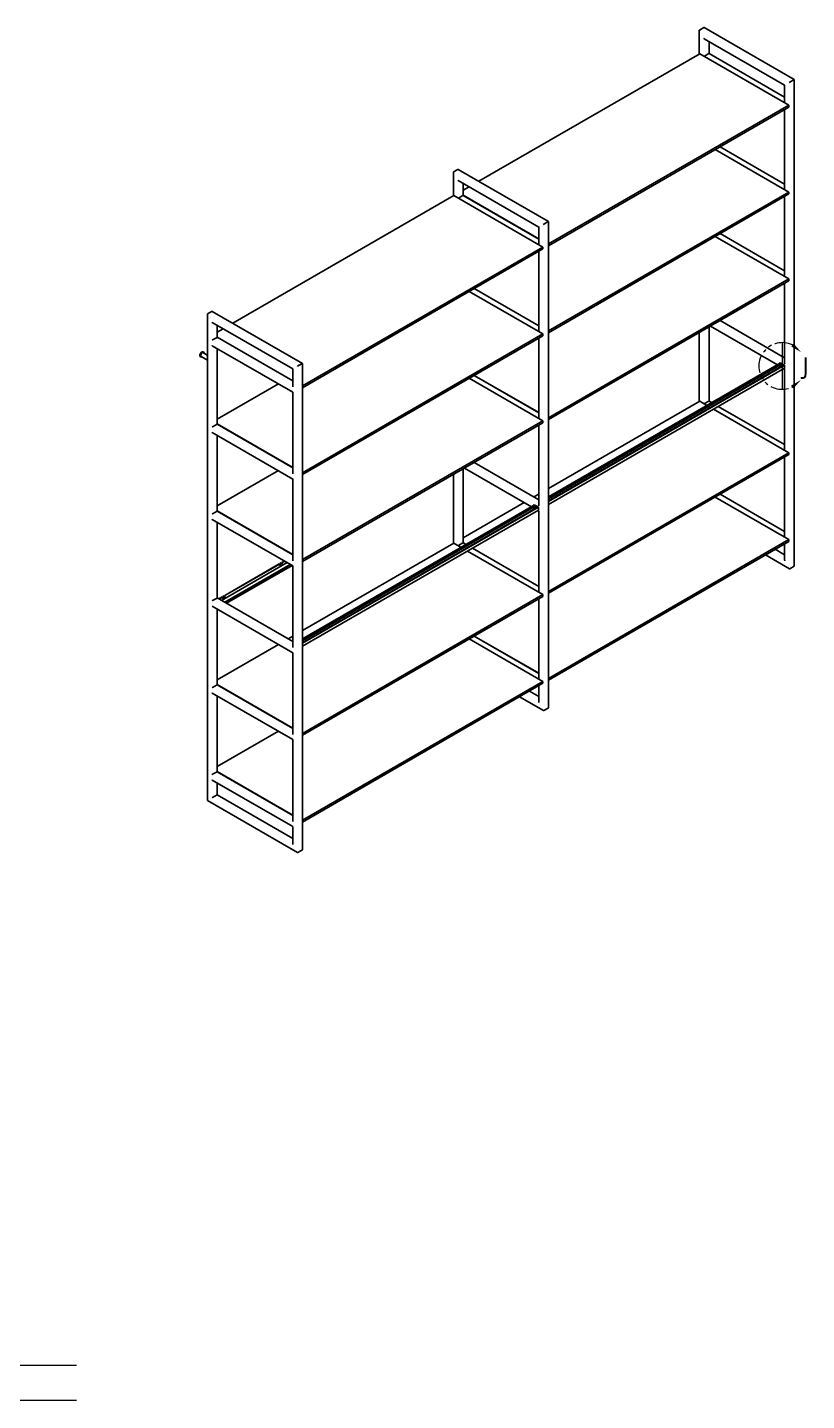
# Model space of a CAD drawing. Header units: inches. Extents: x 20 to 1275, y 6 to 408.
# Drawn here: x 411.3 to 548.5, y 10 to 252 of the extents above; entities that cross this region are included whole.
import ezdxf

# ---------------------------------------------------------------- set-up
doc = ezdxf.new("R2010")
doc.units = ezdxf.units.IN
doc.header["$LTSCALE"] = 12.7
doc.header["$MEASUREMENT"] = 0
doc.linetypes.add('ONS_PHANTOM', pattern=[0.5, 0.25, -0.05, 0.05, -0.05, 0.05, -0.05])
for name, color, linetype, lineweight in [('BORDER_FRAME', 7, 'Continuous', 15), ('DETAIL_VIEW_PARENT_BORDER', 7, 'ONS_PHANTOM', 15), ('SKETCHED_GEOMETRY', 7, 'Continuous', 15), ('Visible', 7, 'Continuous', 25)]:
    doc.layers.add(name, color=color, linetype=linetype, lineweight=lineweight)
doc.styles.add('Onshape-Standard', font='NotoSans-Regular.ttf')

msp = doc.modelspace()

# ---------------------------------------------------------------- linework, layer by layer
at = {"layer": 'BORDER_FRAME'}
msp.add_line((420, 10), (20, 10), dxfattribs=at)
at = {"layer": 'DETAIL_VIEW_PARENT_BORDER', "color": 251, "lineweight": 13}
msp.add_arc((544.26888, 192.30131), 4.11339, 64.127569, 295.4056594, dxfattribs=at)
for points in [[(547.58528, 194.73473), (546.26212, 196.27107), (545.83537, 195.7589)], [(547.56534, 189.84096), (545.80715, 188.83108), (546.22971, 188.31544)]]:
    msp.add_solid(points, dxfattribs=at)
at = {"layer": 'SKETCHED_GEOMETRY'}
for p, q in [((544.29602, 188.16541), (544.29602, 196.44133)), ((420, 16.17802), (20.16999, 16.17802))]:
    msp.add_line(p, q, dxfattribs=at)
at = {"layer": 'Visible'}
for p, q in [((530.46851, 251.94638), (529.6907, 251.49731)), ((546.40038, 242.77348), (530.52155, 251.94113)), ((529.66873, 251.44876), (529.66873, 247.27967)), ((530.52155, 249.97163), (544.69475, 241.78873)), ((531.37436, 247.36627), (531.37436, 249.47926)), ((529.74373, 247.32297), (490.82179, 224.85138)), ((545.4415, 238.25986), (529.74373, 247.32297)), ((530.57458, 246.90452), (530.52155, 246.8739)), ((531.3524, 247.35359), (530.57458, 246.90452)), ((531.37436, 247.36627), (531.3524, 247.35359)), ((544.69475, 239.67575), (531.37436, 247.36627)), ((545.49453, 242.25049), (545.6006, 242.31172)), ((546.37842, 242.7608), (545.6006, 242.31172)), ((546.37842, 242.7608), (546.40038, 242.77348)), ((546.40038, 157.07721), (546.40038, 242.77348)), ((544.69475, 241.78873), (544.71671, 241.80141)), ((544.69475, 241.78873), (544.69475, 238.691)), ((545.4415, 238.25986), (503.09009, 213.80826)), ((545.4415, 237.93326), (503.09009, 213.48167)), ((544.69475, 237.50212), (544.69475, 223.38169)), ((545.4415, 237.93326), (545.4415, 238.25986)), ((545.4415, 222.95055), (532.46609, 230.44191)), ((544.69475, 224.36644), (533.31891, 230.93428)), ((486.35844, 226.44355), (486.35844, 222.27446)), ((487.15822, 226.94118), (486.38041, 226.4921)), ((503.09009, 217.76827), (487.21126, 226.93592)), ((487.21126, 224.96643), (501.38446, 216.78352)), ((488.06407, 222.36107), (488.06407, 224.47405)), ((489.11615, 223.86663), (488.06407, 223.25921)), ((545.4415, 222.95055), (503.09009, 198.49895)), ((545.4415, 222.62395), (503.09009, 198.17235)), ((545.4415, 222.62395), (545.4415, 222.95055)), ((486.43344, 222.31776), (447.5115, 199.84617)), ((502.13121, 213.25465), (486.43344, 222.31776)), ((487.26429, 221.89931), (487.21126, 221.86869)), ((488.04211, 222.34838), (487.26429, 221.89931)), ((488.06407, 222.36107), (488.04211, 222.34838)), ((501.38446, 214.70641), (488.06407, 222.39694)), ((501.38446, 214.67054), (488.06407, 222.36107)), ((544.69475, 222.19281), (544.69475, 208.07238)), ((503.06813, 217.75559), (503.09009, 217.76827)), ((503.09009, 132.072), (503.09009, 217.76827)), ((501.38446, 216.78352), (501.40642, 216.79621)), ((501.38446, 216.78352), (501.38446, 213.68579)), ((502.18424, 217.24528), (502.29031, 217.30652)), ((503.06813, 217.75559), (502.29031, 217.30652)), ((544.69475, 209.05712), (533.31891, 215.62497)), ((502.13121, 213.25465), (459.7798, 188.80306)), ((502.13121, 212.92805), (459.7798, 188.47646)), ((502.13121, 212.92805), (502.13121, 213.25465)), ((545.4415, 207.64124), (532.46609, 215.13259)), ((501.38446, 212.49692), (501.38446, 198.37648)), ((501.38446, 199.36123), (490.00862, 205.92907)), ((501.38446, 199.3971), (490.03968, 205.94701)), ((545.4415, 207.64124), (503.09009, 183.18964)), ((545.4415, 207.31464), (503.09009, 182.86304)), ((544.69475, 206.8835), (544.69475, 192.76306)), ((545.4415, 207.31464), (545.4415, 207.64124)), ((502.13121, 197.94534), (489.1558, 205.4367)), ((443.04815, 201.43834), (443.04815, 115.74207)), ((443.84793, 201.93597), (443.07011, 201.4869)), ((459.7798, 192.76306), (443.90097, 201.93072)), ((443.90097, 199.96122), (458.07417, 191.77832)), ((444.75378, 197.35586), (444.75378, 199.46884)), ((445.80586, 198.86142), (444.75378, 198.254)), ((531.37436, 186.12903), (531.37436, 199.19298)), ((531.61327, 199.33091), (543.42196, 192.51316)), ((544.69475, 193.74781), (533.31891, 200.31566)), ((443.954, 196.8941), (443.84793, 196.83287)), ((444.73182, 197.34318), (443.954, 196.8941)), ((444.75378, 197.35586), (444.73182, 197.34318)), ((458.07417, 189.7012), (444.75378, 197.39173)), ((458.07417, 189.66533), (444.75378, 197.35586)), ((502.13121, 197.94534), (459.7798, 173.49375)), ((502.13121, 197.61874), (459.7798, 173.16715)), ((501.38446, 197.18761), (501.38446, 183.06717)), ((502.13121, 197.61874), (502.13121, 197.94534)), ((529.66873, 198.20823), (529.66873, 186.04243)), ((441.79481, 193.92995), (441.86552, 193.88913)), ((441.92802, 193.99738), (443.04815, 193.35067)), ((442.36552, 194.75515), (442.29481, 194.79598)), ((443.04815, 194.2167), (442.30302, 194.6469)), ((443.01982, 194.13031), (442.97899, 194.10674)), ((442.97899, 194.10674), (442.99393, 194.07455)), ((442.99393, 194.07455), (443.04815, 194.06616)), ((443.01982, 194.07054), (443.01982, 194.13031)), ((443.04815, 194.12593), (443.01982, 194.13031)), ((443.90097, 195.87873), (458.07417, 187.69583)), ((444.75378, 182.04655), (444.75378, 195.38636)), ((458.07417, 191.77832), (458.09613, 191.791)), ((458.07417, 191.77832), (458.07417, 188.68058)), ((458.87395, 192.24007), (458.98002, 192.30131)), ((459.75783, 192.75038), (458.98002, 192.30131)), ((459.75783, 192.75038), (459.7798, 192.76306)), ((459.7798, 107.0668), (459.7798, 192.76306)), ((543.7798, 192.71976), (503.09009, 169.22755)), ((543.7798, 192.65853), (503.09009, 169.16631)), ((544.61065, 192.48502), (503.09009, 168.51312)), ((544.66368, 192.4544), (503.09009, 168.45188)), ((543.69141, 192.34213), (503.09009, 168.90095)), ((503.09009, 167.9162), (544.64815, 191.90976)), ((543.7798, 192.63811), (543.69141, 192.58708)), ((543.69141, 192.58708), (543.77943, 192.53626)), ((543.69141, 192.34213), (543.69141, 192.58708)), ((543.87639, 192.23534), (543.69141, 192.34213)), ((543.88568, 192.59761), (543.72658, 192.50575)), ((543.77433, 192.41674), (543.7335, 192.35866)), ((543.80421, 192.39948), (543.7335, 192.35866)), ((543.7335, 192.35866), (543.77433, 192.25344)), ((543.85598, 192.36959), (543.77433, 192.41674)), ((543.86272, 192.30447), (543.77433, 192.25344)), ((543.77433, 192.25344), (543.85598, 192.2063)), ((543.92122, 192.86265), (543.7798, 192.781)), ((543.7798, 192.781), (544.45155, 192.39316)), ((543.7798, 192.53648), (543.7798, 192.781)), ((543.8321, 192.38338), (543.8423, 192.35708)), ((543.8423, 192.35708), (543.86272, 192.30447)), ((543.8968, 192.26437), (543.85598, 192.36959)), ((543.85598, 192.2063), (543.8968, 192.26437)), ((543.86272, 192.30447), (543.8866, 192.29068)), ((543.92122, 192.86265), (544.59297, 192.47481)), ((543.93908, 192.13769), (544.09818, 192.22955)), ((544.02729, 192.14822), (543.9923, 192.16842)), ((544.55762, 191.85749), (544.69475, 191.77832)), ((544.61065, 192.48502), (544.66368, 192.4544)), ((544.66368, 192.4544), (544.66368, 191.94409)), ((544.69475, 191.77832), (544.71671, 191.791)), ((544.69475, 191.77832), (544.69475, 177.45375)), ((455.52858, 189.16553), (444.75378, 182.94469)), ((502.13121, 182.63603), (489.1558, 190.12739)), ((501.38446, 184.05192), (490.00862, 190.61976)), ((501.38446, 184.08779), (490.03968, 190.6377)), ((458.07417, 187.69583), (458.09613, 187.70852)), ((458.07417, 187.69583), (458.07417, 173.37127)), ((529.74373, 186.08573), (503.09009, 170.69724)), ((531.01652, 185.35088), (529.74373, 186.08573)), ((530.57458, 185.66727), (530.52155, 185.63666)), ((531.3524, 186.11635), (530.57458, 185.66727)), ((531.37436, 186.12903), (531.3524, 186.11635)), ((531.86934, 185.84326), (531.37436, 186.12903)), ((545.4415, 177.02262), (532.15218, 184.69521)), ((544.69475, 178.4385), (533.005, 185.18758)), ((443.954, 181.58479), (443.84793, 181.52355)), ((444.73182, 182.03386), (443.954, 181.58479)), ((444.75378, 182.04655), (444.73182, 182.03386)), ((458.07417, 174.39189), (444.75378, 182.08242)), ((458.07417, 174.35602), (444.75378, 182.04655)), ((502.13121, 182.63603), (459.7798, 158.18443)), ((502.13121, 182.30943), (459.7798, 157.85784)), ((501.38446, 181.87829), (501.38446, 167.75786)), ((502.13121, 182.30943), (502.13121, 182.63603)), ((443.90097, 180.56942), (458.07417, 172.38652)), ((444.75378, 166.73724), (444.75378, 180.07705)), ((545.4415, 177.02262), (503.09009, 152.57102)), ((545.4415, 176.69602), (503.09009, 152.24442)), ((545.4415, 176.69602), (545.4415, 177.02262)), ((488.30298, 174.3257), (500.11166, 167.50796)), ((501.38446, 168.74261), (490.00862, 175.31045)), ((544.69475, 176.26488), (544.69475, 162.14444)), ((455.52858, 173.85622), (444.75378, 167.63538)), ((458.07417, 172.38652), (458.09613, 172.3992)), ((458.07417, 172.38652), (458.07417, 158.06196)), ((486.35844, 173.20302), (486.35844, 161.03722)), ((488.06407, 161.12382), (488.06407, 174.18777)), ((501.38446, 169.7125), (500.54451, 169.22755)), ((544.69475, 163.12919), (533.31891, 169.69704)), ((500.46951, 167.71456), (459.7798, 144.22234)), ((500.46951, 167.65332), (459.7798, 144.16111)), ((501.30036, 167.47981), (459.7798, 143.50791)), ((501.35339, 167.44919), (459.7798, 143.44667)), ((500.38112, 167.33693), (459.7798, 143.89574)), ((498.83887, 168.2428), (488.06407, 162.02197)), ((500.46951, 167.63291), (500.38112, 167.58187)), ((500.38112, 167.58187), (500.46914, 167.53106)), ((500.38112, 167.33693), (500.38112, 167.58187)), ((500.5661, 167.23013), (500.38112, 167.33693)), ((500.57539, 167.5924), (500.41629, 167.50054)), ((500.46404, 167.41153), (500.42321, 167.35345)), ((500.49392, 167.39427), (500.42321, 167.35345)), ((500.42321, 167.35345), (500.46404, 167.24823)), ((500.54569, 167.36439), (500.46404, 167.41153)), ((500.55243, 167.29926), (500.46404, 167.24823)), ((500.46404, 167.24823), (500.54569, 167.20109)), ((500.61093, 167.85744), (500.46951, 167.77579)), ((500.46951, 167.77579), (501.14126, 167.38796)), ((500.46951, 167.53127), (500.46951, 167.77579)), ((500.52181, 167.37817), (500.53201, 167.35187)), ((500.53201, 167.35187), (500.55243, 167.29926)), ((500.58651, 167.25917), (500.54569, 167.36439)), ((500.54569, 167.20109), (500.58651, 167.25917)), ((500.55243, 167.29926), (500.57631, 167.28547)), ((500.61093, 167.85744), (501.28268, 167.46961)), ((500.62879, 167.13248), (500.78789, 167.22434)), ((500.717, 167.14301), (500.68201, 167.16321)), ((501.30036, 167.47981), (501.35339, 167.44919)), ((501.35339, 167.44919), (501.35339, 166.93888)), ((545.4415, 161.71331), (532.46609, 169.20466)), ((443.954, 166.27548), (443.84793, 166.21424)), ((443.90097, 165.26011), (458.07417, 157.07721)), ((444.73182, 166.72455), (443.954, 166.27548)), ((444.75378, 166.73724), (444.73182, 166.72455)), ((458.07417, 159.08258), (444.75378, 166.77311)), ((458.07417, 159.04671), (444.75378, 166.73724)), ((444.75378, 151.42793), (444.75378, 164.76774)), ((459.7798, 142.911), (501.33786, 166.90455)), ((501.24733, 166.85228), (501.38446, 166.77311)), ((501.38446, 166.77311), (501.40642, 166.78579)), ((501.38446, 166.77311), (501.38446, 152.44855)), ((486.43344, 161.08052), (459.7798, 145.69204)), ((487.70623, 160.34567), (486.43344, 161.08052)), ((487.26429, 160.66207), (487.21126, 160.63145)), ((488.04211, 161.11114), (487.26429, 160.66207)), ((488.06407, 161.12382), (488.04211, 161.11114)), ((488.59011, 160.85598), (488.06407, 161.15969)), ((488.55905, 160.83805), (488.06407, 161.12382)), ((502.13121, 152.01741), (488.84189, 159.69)), ((501.38446, 153.43329), (489.69471, 160.18237)), ((501.38446, 153.46917), (489.72577, 160.20031)), ((545.4415, 161.71331), (503.09009, 137.26171)), ((545.4415, 161.38671), (503.09009, 136.93511)), ((544.69475, 159.04671), (543.04163, 160.00114)), ((544.69475, 160.95557), (544.69475, 158.06196)), ((545.4415, 161.38671), (545.4415, 161.71331)), ((457.08422, 157.64876), (445.5316, 150.97885)), ((455.69197, 157.41649), (446.07532, 151.86432)), ((457.63223, 157.33237), (446.07961, 150.66246)), ((455.745, 157.38587), (446.12835, 151.8337)), ((457.68526, 157.30175), (446.13264, 150.63184)), ((455.745, 157.38587), (455.69197, 157.41649)), ((455.745, 157.38587), (455.745, 157.18175)), ((456.02785, 157.61041), (455.81571, 157.48794)), ((455.86875, 157.45732), (455.81571, 157.48794)), ((455.81571, 157.28381), (455.81571, 157.48794)), ((456.08088, 157.57979), (455.86875, 157.45732)), ((455.86875, 157.45732), (455.86875, 157.25319)), ((456.08088, 157.57979), (456.02785, 157.61041)), ((456.08088, 157.57979), (456.08088, 157.37567)), ((456.58924, 157.93453), (456.15159, 157.68185)), ((456.15159, 157.47773), (456.15159, 157.68185)), ((456.20462, 157.65124), (456.15159, 157.68185)), ((456.64228, 157.90391), (456.20462, 157.65124)), ((456.20462, 157.65124), (456.20462, 157.44711)), ((541.33599, 159.01639), (545.54756, 156.58484)), ((446.38442, 150.48648), (457.93703, 157.15638)), ((458.07417, 157.07721), (458.09613, 157.08989)), ((458.07417, 157.07721), (458.07417, 142.75265)), ((546.37842, 157.02866), (545.6006, 156.57958)), ((443.954, 150.96617), (443.84793, 150.90493)), ((444.73182, 151.41524), (443.954, 150.96617)), ((444.75378, 151.42793), (444.73182, 151.41524)), ((458.07417, 143.7374), (444.75378, 151.42793)), ((445.6157, 151.59895), (445.03663, 151.26463)), ((445.66873, 151.56834), (445.08966, 151.23401)), ((445.66873, 151.56834), (445.6157, 151.59895)), ((445.66873, 151.56834), (445.66873, 151.36421)), ((445.95157, 151.79287), (445.73944, 151.6704)), ((445.73944, 151.46627), (445.73944, 151.6704)), ((445.79248, 151.63978), (445.73944, 151.6704)), ((446.00461, 151.76225), (445.79248, 151.63978)), ((445.79248, 151.63978), (445.79248, 151.43566)), ((446.00461, 151.76225), (445.95157, 151.79287)), ((446.00461, 151.76225), (446.00461, 151.55813)), ((446.07532, 151.66019), (446.07532, 151.86432)), ((446.12835, 151.8337), (446.07532, 151.86432)), ((446.12835, 151.8337), (446.12835, 151.62957)), ((502.13121, 152.01741), (459.7798, 127.56581)), ((502.13121, 151.69081), (459.7798, 127.23921)), ((501.38446, 151.25967), (501.38446, 137.13924)), ((502.13121, 151.69081), (502.13121, 152.01741)), ((443.90097, 149.9508), (458.07417, 141.7679)), ((444.75378, 136.11861), (444.75378, 149.45843)), ((455.52858, 143.23759), (444.75378, 137.01676)), ((458.07417, 144.70729), (457.23422, 144.22234)), ((502.13121, 136.7081), (489.1558, 144.19945)), ((501.38446, 138.12398), (490.00862, 144.69183)), ((501.38446, 138.15986), (490.03968, 144.70976)), ((458.07417, 141.7679), (458.09613, 141.78058)), ((458.07417, 141.7679), (458.07417, 127.44334)), ((443.954, 135.65686), (443.84793, 135.59562)), ((444.73182, 136.10593), (443.954, 135.65686)), ((444.75378, 136.11861), (444.73182, 136.10593)), ((458.07417, 128.46396), (444.75378, 136.15449)), ((458.07417, 128.42809), (444.75378, 136.11861)), ((502.13121, 136.7081), (459.7798, 112.2565)), ((502.13121, 136.3815), (459.7798, 111.9299)), ((501.38446, 135.95036), (501.38446, 133.05675)), ((502.13121, 136.3815), (502.13121, 136.7081)), ((443.90097, 134.64149), (458.07417, 126.45859)), ((444.75378, 120.8093), (444.75378, 134.14912)), ((498.0257, 134.01118), (502.23727, 131.57963)), ((501.38446, 134.0415), (499.73133, 134.99593)), ((503.06813, 132.02345), (502.29031, 131.57438)), ((455.52858, 127.92828), (444.75378, 121.70745)), ((458.07417, 126.45859), (458.09613, 126.47127)), ((458.07417, 126.45859), (458.07417, 112.13403)), ((443.954, 120.34755), (443.84793, 120.28631)), ((443.90097, 119.33218), (458.07417, 111.14928)), ((444.73182, 120.79662), (443.954, 120.34755)), ((444.75378, 120.8093), (444.73182, 120.79662)), ((458.07417, 113.15465), (444.75378, 120.84518)), ((458.07417, 113.11878), (444.75378, 120.8093)), ((444.75378, 116.72682), (444.75378, 118.83981)), ((443.954, 116.26506), (443.84793, 116.20383)), ((444.73182, 116.71414), (443.954, 116.26506)), ((444.75378, 116.72682), (444.73182, 116.71414)), ((458.07417, 109.03629), (444.75378, 116.72682)), ((443.07011, 115.75475), (443.04815, 115.74207)), ((443.04815, 115.74207), (458.92698, 106.57442)), ((458.07417, 111.14928), (458.09613, 111.16196)), ((458.07417, 111.14928), (458.07417, 108.05154)), ((459.75783, 107.01824), (458.98002, 106.56917))]:
    msp.add_line(p, q, dxfattribs=at)
at = {"layer": 'Visible', "extrusion": (0, 0, -1)}
for centre, major_axis, start_param, end_param in [((530.52155, 251.85453), (0.05303, -0.09186), 3.141592654, 3.926990817), ((529.74373, 251.40546), (0.05303, -0.09186), 1.570796327, 3.141592654), ((530.52155, 250.05824), (0.05303, -0.09186), 0.785398163, 1.570796327), ((486.43344, 226.40025), (0.05303, -0.09186), 1.570796327, 3.141592654), ((487.21126, 226.84932), (0.05303, -0.09186), 3.141592654, 3.926990817), ((487.21126, 225.05303), (0.05303, -0.09186), 0.785398163, 1.570796327), ((443.12315, 201.39504), (0.05303, -0.09186), 1.570796327, 3.141592654), ((443.90097, 201.84411), (0.05303, -0.09186), 3.141592654, 3.926990817), ((443.90097, 200.04782), (0.05303, -0.09186), 0.785398163, 1.570796327), ((443.03476, 194.08918), (0.1, 0), 1.436509617, 3.141592654), ((443.03476, 194.09812), (0.08105, 0), 1.404849448, 4.878335859), ((543.83283, 192.32172), (-0.10625, 0.18403), 0, 3.141592654), ((543.90354, 192.36255), (-0.05, 0.0866), 4.974188368, 5.245106889), ((543.90354, 192.36255), (-0.05, 0.0866), 4.189391389, 4.974188368), ((543.99193, 192.41358), (-0.10625, 0.18403), 0, 3.141592654), ((544.31013, 192.22987), (-0.04053, 0.07019), 5.77254715, 6.793823465), ((544.61065, 191.97471), (-0.0375, 0.06495), 2.35619449, 3.141592654), ((544.76975, 192.71976), (0.05303, -0.09186), 1.570796327, 2.35619449), ((458.14917, 188.63728), (0.05303, -0.09186), 1.570796327, 2.35619449), ((458.14917, 173.32797), (0.05303, -0.09186), 1.570796327, 2.35619449), ((500.52254, 167.31651), (-0.10625, 0.18403), 0, 3.141592654), ((500.59325, 167.35734), (-0.05, 0.0866), 4.974188368, 5.245106889), ((500.59325, 167.35734), (-0.05, 0.0866), 4.189391389, 4.974188368), ((500.68164, 167.40837), (-0.10625, 0.18403), 0, 3.141592654), ((500.99984, 167.22466), (-0.04053, 0.07019), 5.77254715, 6.793823465), ((501.45946, 167.71456), (0.05303, -0.09186), 1.570796327, 2.35619449), ((501.30036, 166.9695), (-0.0375, 0.06495), 2.35619449, 3.141592654), ((455.75384, 157.24809), (-0.04375, -0.07578), 3.926990817, 5.632047848), ((456.08972, 157.44201), (-0.04375, -0.07578), 3.926990817, 5.632047848), ((458.14917, 158.01866), (0.05303, -0.09186), 1.570796327, 2.35619449), ((445.67757, 151.43055), (-0.04375, -0.07578), 3.926990817, 5.632047848), ((446.01345, 151.62447), (-0.04375, -0.07578), 3.926990817, 5.632047848), ((458.14917, 142.70935), (0.05303, -0.09186), 1.570796327, 2.35619449), ((458.14917, 127.40004), (0.05303, -0.09186), 1.570796327, 2.35619449), ((458.14917, 112.09073), (0.05303, -0.09186), 1.570796327, 2.35619449)]:
    msp.add_ellipse(centre, major_axis=major_axis, ratio=0.577350269, start_param=start_param, end_param=end_param, dxfattribs=at)
at = {"layer": 'Visible'}
for centre, major_axis, start_param, end_param in [((442.04481, 194.36296), (0.25, 0.43301), 0, 3.141592654), ((442.11552, 194.32214), (0.25, 0.43301), 5.560451059, 10.147512209), ((442.11552, 194.32214), (0.1875, 0.32476), 0, 3.141592654), ((443.90097, 195.96534), (-0.05303, 0.09186), 1.570796327, 2.35619449), ((544.31013, 192.22987), (0.04125, -0.07145), 2.600408237, 3.68277707), ((443.90097, 180.65603), (-0.05303, 0.09186), 1.570796327, 2.35619449), ((500.99984, 167.22466), (0.04125, -0.07145), 2.600408237, 3.68277707), ((443.90097, 165.34672), (-0.05303, 0.09186), 1.570796327, 2.35619449), ((456.14275, 157.41139), (0.04375, 0.07578), 2.35619449, 5.497787144), ((544.76975, 158.01866), (-0.05303, 0.09186), 0.785398163, 1.570796327), ((455.80688, 157.21747), (0.04375, 0.07578), 2.35619449, 5.497787144), ((545.54756, 156.67144), (-0.05303, 0.09186), 1.570796327, 3.141592654), ((546.32538, 157.12051), (-0.05303, 0.09186), 3.141592654, 3.926990817), ((445.7306, 151.39993), (0.04375, 0.07578), 2.35619449, 5.497787144), ((446.06648, 151.59385), (0.04375, 0.07578), 2.35619449, 5.497787144), ((443.90097, 150.0374), (-0.05303, 0.09186), 1.570796327, 2.35619449), ((443.90097, 134.72809), (-0.05303, 0.09186), 1.570796327, 2.35619449), ((501.45946, 133.01345), (-0.05303, 0.09186), 0.785398163, 1.570796327), ((502.23727, 131.66623), (-0.05303, 0.09186), 1.570796327, 3.141592654), ((503.01509, 132.1153), (-0.05303, 0.09186), 3.141592654, 3.926990817), ((443.90097, 119.41878), (-0.05303, 0.09186), 1.570796327, 2.35619449), ((458.14917, 108.00824), (-0.05303, 0.09186), 0.785398163, 1.570796327), ((458.92698, 106.66102), (-0.05303, 0.09186), 1.570796327, 3.141592654), ((459.7048, 107.1101), (-0.05303, 0.09186), 3.141592654, 3.926990817)]:
    msp.add_ellipse(centre, major_axis=major_axis, ratio=0.577350269, start_param=start_param, end_param=end_param, dxfattribs=at)
msp.add_open_spline([(442.95226, 194.09392), (442.95221, 194.09512), (442.95206, 194.09879), (442.95849, 194.1182), (442.9734, 194.13118), (442.99652, 194.13961), (443.0053, 194.14092), (443.02322, 194.14298), (443.03929, 194.14084), (443.04819, 194.13966)], degree=3, knots=[0, 0, 0, 0, 0.074594032, 0.229957591, 0.393148111, 0.565419043, 0.672124148, 0.818460961, 1, 1, 1, 1], dxfattribs=at)

# ---------------------------------------------------------------- texts
at = {"layer": 'SKETCHED_GEOMETRY', "color": 251, "insert": (547.83765, 193.80131), "char_height": 3, "width": 1.1423706, "attachment_point": 1, "style": 'Onshape-Standard'}
msp.add_mtext('\\fNoto Sans|b0|i0|c0|p0;\\W1.0000000000;\\T1.0000000000;\\o\\lJ', dxfattribs=at)

doc.saveas('drawing.dxf')
